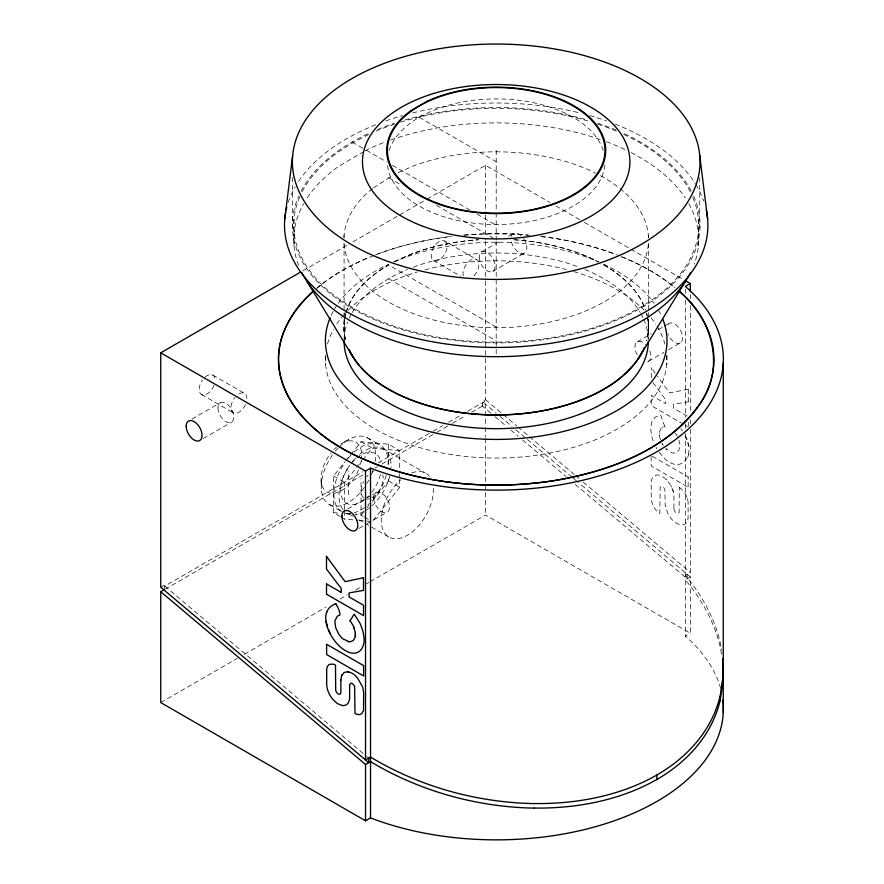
<?xml version="1.0" encoding="UTF-8"?>
<svg xmlns="http://www.w3.org/2000/svg" width="884" height="884" viewBox="0 0 884 884"><rect width="100%" height="100%" fill="white"/><g stroke="black" fill="none" stroke-linecap="round" stroke-linejoin="round"><path stroke-width="0.66" stroke-dasharray="4.42 3.31" d="M348.418 494.642L348.418 471.161M651.176 456.487L651.165 465.934L688.15 487.283M651.298 377.777L651.309 367.733M679.299 487.449L680.967 488.686A8.508 4.917 60 0 1 681.652 489.272L685.321 493.725A23.293 13.448 60 0 1 685.818 494.587L688.117 501.736L688.095 517.273A12.044 6.95 60 0 1 688.039 518.112L687.929 518.93A10.763 6.221 60 0 1 687.774 519.693L687.553 520.422A11.116 6.42 60 0 1 687.299 521.107L686.99 521.737A11.039 6.376 60 0 1 686.636 522.311L685.487 523.582A11.16 6.442 60 0 1 684.989 523.958A37.57 21.691 60 0 1 684.448 524.267A11.205 6.464 60 0 1 683.873 524.51L683.465 524.643A11.205 6.475 60 0 1 682.846 524.787L682.183 524.864A11.116 6.42 60 0 1 681.509 524.875L677.851 523.969A12.089 6.984 60 0 1 677.089 523.604L672.393 520.013A10.332 5.967 60 0 1 671.553 519.107L668.79 515.306A30.465 17.592 60 0 1 668.138 514.179L665.376 506.366A12.243 7.072 60 0 1 665.177 504.863L664.856 489.592A2.453 1.414 60 0 0 664.658 489.128L664.249 488.388A2.641 1.525 60 0 0 663.961 487.968L663.762 487.714A2.553 1.47 60 0 0 663.431 487.349L662.735 486.752A3.658 2.111 60 0 0 662.271 486.487L660.757 486.388A12.73 7.348 60 0 0 660.514 486.531L660.359 486.653A2.464 1.425 60 0 0 660.16 486.896L659.829 513.449L658.867 512.731A9.149 5.282 60 0 1 657.95 512.024L656.613 510.775A22.354 12.906 60 0 1 655.972 510.079L654.768 508.565A7.801 4.497 60 0 1 654.215 507.748L653.552 506.62A8.63 4.984 60 0 1 653.088 505.747L651.409 500.963A8.553 4.939 60 0 1 651.254 500.09L651.154 482.465L651.895 478.785A10.464 6.044 60 0 1 652.248 478.023L654.337 475.769L657.497 474.885A10.177 5.879 60 0 1 658.326 474.94L664.525 477.791L670.293 484.465A30.166 17.415 60 0 1 670.945 485.592L673.299 491.449M673.906 508.046L673.928 495.261L673.111 490.852M688.15 486.841L688.172 476.841M688.271 426.563L688.282 422.099M659.166 452.177L660.447 453.835A50.045 28.896 60 0 0 661.807 455.404C680.26 477.482 697.2 454.928 684.835 435.061M660.459 439.713L659.807 437.469A28.189 16.277 60 0 1 659.608 436.453L659.431 432.939A27.349 15.79 60 0 1 659.53 432.066L661.055 428.32A9.381 5.415 60 0 1 661.519 427.834L663.641 426.685A10.509 6.066 60 0 1 664.315 426.552L664.812 426.641M688.271 401.723L688.293 389.093M652.922 382.661L665.707 399.645L665.696 403.701L651.265 395.369L651.254 405.634L681.553 423.127M688.525 454.31L688.26 455.658M163.927 589.904L164.778 586.103L362.772 471.791M490.819 413.171L482.377 406.043L483.228 402.253L496.112 413.115M687.874 456.951L688.139 456.144M340.185 516.532L333.511 512.676L333.511 475.979L344.694 462.067M345.556 461.006L349.854 455.647M350.716 454.586L361.037 441.746L388.562 444.199L399.69 450.619L399.69 472.365M344.638 509.582L344.638 482.399L355.821 468.498M356.683 467.426L361.843 461.006M362.694 459.934L372.164 448.166L399.69 450.619M363.622 511.924L361.037 515.14L355.799 514.665M367.059 507.648L368.783 505.504M372.219 501.228L388.562 480.896L388.562 476.819M399.69 479.161L399.69 487.316L372.164 521.56L366.915 521.096M662.315 427.281L663.155 426.861M372.54 188.623L368.44 191.883A152.335 87.947 0 0 0 343.898 237.807M373.556 187.806L392.198 175.772M316.66 288.504C333.566 274.173 353.346 263.609 373.91 255.542M496.2 327.058L388.617 264.946L377.656 271.83L368.44 279.156A152.335 87.947 0 0 0 346.108 312.008M302.847 270.791L348.23 244.592M353.003 241.829L398.386 215.63M399.579 214.945L425.845 199.773M427.038 199.088L485.548 165.308L549.848 202.425M192.027 419.038L220.282 402.728M481.526 251.907L500.355 241.034M508.598 236.271L513.306 233.553M203.265 438.508L231.52 422.198M492.764 271.366L524.543 253.023M160.744 587.219L163.927 585.385L163.927 587.639M485.548 358.329L485.548 399.69L482.377 401.524L482.377 406.043M378.275 462.84L431.944 431.856M433.138 431.171L442.685 425.657M448.641 422.221L461.768 414.64M467.724 411.204L486.41 400.408M165.12 589.208L363.103 474.907M375.037 468.023L377.413 466.642M382.186 463.89L435.856 432.895M437.05 432.21L451.37 423.944M452.553 423.259L465.68 415.69M471.636 412.242L485.548 404.209L485.548 426.099M347.755 508.952L365.412 498.764M366.595 498.079L371.302 495.36M372.473 494.686L376.009 492.642M637.254 341.81L651.375 333.655M658.436 329.577L663.155 326.859M664.326 326.185L669.033 323.467M358.992 528.411L366.053 524.334M367.236 523.659L387.247 512.101M648.491 361.28L663.796 352.44M668.503 349.721L680.271 342.926A11.238 6.486 60 0 0 678.625 327.544A11.238 6.486 60 0 0 666.978 326.395M160.744 702.57L237.288 658.37M244.47 654.226L325.798 607.275M340.152 598.987L347.324 594.844M355.699 590.015L361.678 586.556M366.462 583.794L368.86 582.412M370.053 581.727L485.548 515.041L690.338 633.264L690.338 576.943L578.445 482.565M690.338 429.348L690.338 572.423L685.343 575.307A236.205 163.518 12.7 0 1 719.908 641.11L721.587 649.862M690.338 576.943L685.343 579.827A236.205 163.518 12.7 0 1 719.908 645.629L721.587 654.381M720.615 688.437A227.055 131.086 0 0 0 685.343 636.149L690.338 633.264M372.164 497.515L373.545 496.72A15.625 9.017 -60 0 0 382.661 474.852M348.418 439.779L341.412 443.624A28.763 16.608 -60 0 1 361.711 456.862M368.772 134.379L353.18 142.655L338.837 151.65A202.48 116.898 0 0 0 301.753 192.613M363.976 151.484L338.837 166.214A202.48 116.898 0 0 0 307.168 197.883M365.18 150.844L368.772 148.932A202.48 116.898 0 0 1 385.921 141.738M398.154 172.612L413.226 166.015A152.335 87.947 0 0 1 595.739 173.198M394.584 261.786L413.226 253.299A152.335 87.947 0 0 1 477.636 239.763M375.136 255.023C399.712 245.653 425.513 239.487 451.647 236.547M687.122 416.066L673.575 408.242L673.575 404.187L688.304 401.855M688.327 389.214L669.652 392.949L657.53 376.374M664.779 426.508L660.646 415.171L655.21 417.16A19.105 11.028 60 0 0 654.293 418.01L651.928 421.779L650.801 426.784A19.128 11.039 60 0 0 650.712 428.475L651.519 435.834L653.873 442.972M463.47 235.177L484.808 233.884L507.593 233.884L530.267 235.255M333.511 512.676L340.064 513.261M345.312 513.737L350.55 514.201M341.301 517.173L344.638 519.096L357.744 520.267M359.059 520.389L365.611 520.974M540.754 236.547C566.036 239.321 590.899 245.387 614.8 253.995M620.944 256.57C640.237 264.261 658.757 274.316 674.713 287.687M419.281 117.307L496.2 161.717M555.793 205.862L579.606 219.608M584.368 222.359L629.618 248.481M630.8 249.166L683.188 279.41M352.075 142.015L365.103 149.529M366.296 150.225L386.551 161.916M392.507 165.363L469.979 210.083M477.128 214.215L496.2 225.221M388.617 177.673L401.767 185.264M436.431 205.276L495.007 239.089M444.774 241.078A11.238 6.486 -60 0 1 441.204 258.482A11.238 6.486 -60 0 1 431.48 252.868A11.238 6.486 -60 0 1 444.774 241.078L476.553 259.432M433.536 260.537L460.608 276.173M685.089 425.171L687.454 426.53M388.617 278.714L496.2 340.826M652.359 456.277L688.172 476.951M367.015 437.547L379.634 444.829M382.882 448.519L425.16 472.929M361.037 441.746L372.164 448.166M212.768 375.026L244.548 393.38M388.562 480.896L399.69 487.316M201.53 394.485L233.31 412.839M333.511 475.979L344.638 482.399M363.258 516.422L361.037 515.14L361.037 478.443M364.374 517.063L368.827 519.637M353.081 516.378L347.202 512.996A36.852 21.282 -60 0 0 349.733 513.947M358.948 519.77L363.644 522.488M364.816 523.162L389.479 537.395M329.82 504.764L342.439 512.057A38.432 22.188 -60 0 1 333.92 496.068L333.92 492.123A38.432 22.188 -60 0 1 345.058 462.277M678.89 439.934L679.818 443.823A9.426 5.437 60 0 1 679.906 444.939L679.067 449.967L676.138 452.741A10.431 6.022 60 0 1 675.398 452.951L674.625 453.072A9.459 5.459 60 0 1 673.807 453.072L672.658 452.906A9.956 5.746 60 0 1 671.774 452.663L665.685 448.519M673.906 508.499L673.906 508.609A2.984 1.724 60 0 0 673.928 508.93L674.37 510.521A2.608 1.503 60 0 0 674.591 510.974L675.067 511.726A10.199 5.89 60 0 0 675.365 512.112L676.404 513.029A4.619 2.674 60 0 0 676.79 513.25L677.873 513.527A2.486 1.437 60 0 0 678.205 513.46L678.293 513.427A12.232 7.061 60 0 0 678.581 513.261L678.989 512.808A2.519 1.459 60 0 0 679.1 512.554L679.299 487.559M666.812 449.613L666.193 449.017M485.548 399.69L502.178 413.712M503.228 414.596L516.897 426.121M517.947 427.016L528.455 435.878M529.505 436.762L574.711 474.885M575.76 475.78L578.909 478.432M583.12 481.979L690.338 572.423M500.046 416.43L511.947 426.464M515.814 429.734L526.334 438.597M527.383 439.492L572.578 477.614M573.163 478.111L577.838 482.045M495.04 416.729L506.654 426.519M510.875 430.088L518.267 436.32M522.488 439.878L565.771 476.388M575.263 484.399L687.155 578.777L687.155 574.257M164.778 586.103L365.556 755.455M366.606 756.339L368.705 758.107M666.127 479.194L666.801 479.89M675.31 433.138L675.575 433.48A10.575 6.111 60 0 1 676.304 434.541L676.967 435.657A30.012 17.326 60 0 1 677.376 436.42M685.586 436.818L685.84 437.392M655.232 373.225L651.309 367.843M680.989 428.574L682.437 430.729M661.818 442.994L663.276 445.459M662.834 444.785L662.359 444M687.398 498.333L687.641 499.095M656.779 448.663L656.072 447.414M671.144 485.968L671.608 486.918M686.072 437.967L686.293 438.541M686.503 439.127L686.713 439.702M687.608 442.586L687.763 443.16M672.691 489.482L672.967 490.277M687.907 443.735L688.028 444.298M688.371 445.967L688.139 444.862M659.431 433.679L659.431 432.939M659.453 435.127L659.519 435.779M321.113 480.31L321.301 488.786M699.752 177.54L699.752 231.387M698.404 219.11L698.404 245.896M690.338 294.538L690.338 298.67M690.338 305.544L690.338 412.839M690.338 419.723L690.338 423.845M685.343 289.167L685.343 293.3M685.343 300.173L685.343 417.104M685.343 423.977L685.343 428.11M685.343 433.613L685.343 636.149M666.757 355.291L666.757 364.595M648.326 235.177L648.326 237.907M648.326 243.365L648.326 311.544M648.326 312.571L648.326 318.03M648.326 319.389L648.326 331.666M648.138 322.461L648.138 339.92M496.2 150.368L496.2 211.42M496.2 212.801L496.2 239.785M496.2 241.144L496.2 356.771M485.548 165.308L485.548 213.563M485.548 214.934L485.548 239.752M485.548 241.133L485.548 279.742M485.548 281.123L485.548 356.948M485.548 427.469L485.548 437.05M485.548 438.42L485.548 515.041M399.69 473.725L399.69 477.802M388.562 444.199L388.562 465.945M344.638 510.941L344.638 519.096M344.263 322.461L344.263 339.92M344.075 235.177L344.075 237.907M344.075 243.365L344.075 311.544M344.075 312.571L344.075 318.03M344.075 319.389L344.075 331.666M325.643 355.291L325.643 364.595M293.996 219.11L293.996 245.896M292.648 177.54L292.648 231.387M238.923 393.933A11.238 6.486 -60 0 1 246.879 398.518M245.443 404.607A11.238 6.486 -60 0 1 233.067 412.684A11.238 6.486 -60 0 1 234.956 397.457M680.271 342.926A11.238 6.486 60 0 1 667.774 333.809M637.254 354.793A11.238 6.486 60 0 1 636.568 342.318A11.238 6.486 60 0 1 646.845 345.898M649.751 350.926A11.238 6.486 60 0 1 646.845 361.788M523.483 238.404A11.238 6.486 60 0 1 522.599 253.542A11.238 6.486 60 0 1 510.974 238.702M511.25 236.481A11.238 6.486 60 0 1 520.985 235.608M316.947 288.04A217.762 125.727 0 0 1 370.053 256.957M377.601 253.995A217.762 125.727 0 0 1 450.928 236.459M464.387 235.056A217.762 125.727 0 0 1 528.013 235.056M541.472 236.459A217.762 125.727 0 0 1 618.601 255.454M622.347 256.957A217.762 125.727 0 0 1 675.453 288.04M205.088 377.081A11.238 6.486 -60 0 1 215.088 380.175M214.027 385.369A11.238 6.486 -60 0 1 201.773 394.618A11.238 6.486 -60 0 1 202.591 379.866M463.26 275.963A11.238 6.486 -60 0 1 468.874 261.487A11.238 6.486 -60 0 1 478.609 262.349A11.238 6.486 -60 0 1 472.995 276.836M411.657 472.984A36.852 21.282 -60 0 1 429.326 476.332M433.326 488.255A36.852 21.282 -60 0 1 410.585 533.129A36.852 21.282 -60 0 1 381.722 525.582A36.852 21.282 -60 0 1 400.839 479.758M688.769 203.663A202.48 116.898 0 0 1 694.26 264.084M298.593 265.288A202.48 116.898 0 0 1 303.632 203.663M390.706 140.004A202.48 116.898 0 0 1 601.695 140.004M606.479 141.738A202.48 116.898 0 0 1 626.137 150.125M631.077 152.589A202.48 116.898 0 0 1 685.233 197.883M647.585 317.212A152.335 87.947 0 0 1 646.668 340.815M345.401 339.522A152.335 87.947 0 0 1 344.373 319.831M344.583 318.527A152.335 87.947 0 0 1 345.732 313.301M514.764 239.763A152.335 87.947 0 0 1 598.136 261.697M603.916 264.868A152.335 87.947 0 0 1 645.442 309.422M646.668 313.301A152.335 87.947 0 0 1 647.309 315.908M648.326 244.382A152.335 87.947 0 0 1 496.2 327.732A152.335 87.947 0 0 1 344.075 244.382M600.49 175.673A152.335 87.947 0 0 1 618.922 187.673M619.96 188.502A152.335 87.947 0 0 1 648.502 237.807M604.833 165.01A108.787 62.808 0 0 1 496.2 224.525A108.787 62.808 0 0 1 387.568 165.01M389.137 150.6A108.787 62.808 0 0 1 496.2 98.909A108.787 62.808 0 0 1 603.264 150.6M666.867 355.567A170.8 98.61 0 0 1 496.2 458.045A170.8 98.61 0 0 1 325.533 355.567M327.511 344.009A170.8 98.61 0 0 1 333.456 329.511M336.749 324.096A170.8 98.61 0 0 1 343.136 315.687M344.02 314.671A170.8 98.61 0 0 1 347.401 311.024M348.285 310.129A170.8 98.61 0 0 1 417.336 271.974M424.85 269.841A170.8 98.61 0 0 1 566.301 269.51M573.738 271.576A170.8 98.61 0 0 1 644.116 310.129M650.989 317.765A170.8 98.61 0 0 1 655.652 324.096M657.033 326.251A170.8 98.61 0 0 1 664.89 344.009M331.224 315.301A170.8 98.61 0 0 1 334.075 309.809M334.716 308.715A170.8 98.61 0 0 1 336.749 305.488M338.218 303.356A170.8 98.61 0 0 1 388.717 264.194M393.413 262.073A170.8 98.61 0 0 1 598.987 262.073M603.684 264.194A170.8 98.61 0 0 1 654.182 303.356M658.326 309.809A170.8 98.61 0 0 1 661.177 315.301M288.25 202.325A211.696 122.224 0 0 1 295.179 186.9M298.571 181.419A211.696 122.224 0 0 1 377.214 124.136M385.899 120.898A211.696 122.224 0 0 1 402.563 115.605M412.64 112.931A211.696 122.224 0 0 1 579.76 112.931M589.838 115.605A211.696 122.224 0 0 1 606.501 120.898M615.187 124.136A211.696 122.224 0 0 1 695.244 183.607M695.918 184.701A211.696 122.224 0 0 1 703.719 201.066M693.631 195.961A203.828 117.683 0 0 1 496.2 342.904A203.828 117.683 0 0 1 298.77 195.961M301.068 191.209A203.828 117.683 0 0 1 367.921 133.771M377.634 129.506A203.828 117.683 0 0 1 394.905 123.108M404.927 120.003A203.828 117.683 0 0 1 587.473 120.003M597.496 123.108A203.828 117.683 0 0 1 616.004 130.014M624.48 133.771A203.828 117.683 0 0 1 691.332 191.209M692.835 197.342A202.48 116.898 0 0 1 494.079 342.119A202.48 116.898 0 0 1 300.615 194.966M375.965 131.163A202.48 116.898 0 0 1 394.352 124.191M400.518 122.202A202.48 116.898 0 0 1 590.634 121.815M598.048 124.191A202.48 116.898 0 0 1 616.435 131.163M623.629 134.379A202.48 116.898 0 0 1 690.647 192.613M647.386 317.223A152.147 87.836 0 0 1 646.469 340.804M345.589 339.5A152.147 87.836 0 0 1 344.572 319.842M344.782 318.538A152.147 87.836 0 0 1 345.931 313.323M346.307 312.03A152.147 87.836 0 0 1 388.617 264.946M394.397 261.786A152.147 87.836 0 0 1 478.973 239.785M513.427 239.785A152.147 87.836 0 0 1 598.004 261.786M603.783 264.946A152.147 87.836 0 0 1 645.254 309.444M646.469 313.323A152.147 87.836 0 0 1 647.11 315.919M344.097 338.848A152.147 87.836 0 0 1 347.622 321.92M349.246 318.085A152.147 87.836 0 0 1 351.501 313.676M352.13 312.582A152.147 87.836 0 0 1 407.358 269.51M413.336 267.156A152.147 87.836 0 0 1 579.064 267.156M585.042 269.51A152.147 87.836 0 0 1 640.27 312.582M640.9 313.676A152.147 87.836 0 0 1 643.154 318.085M643.729 319.356A152.147 87.836 0 0 1 648.303 338.848M369.413 498.808A15.625 9.017 -60 0 1 366.838 499.117M363.644 497.913A15.625 9.017 -60 0 1 363.644 481.647M366.838 476.752A15.625 9.017 -60 0 1 368.087 475.349M372.153 472.111A15.625 9.017 -60 0 1 373.545 471.404M361.39 459.978A28.763 16.608 -60 0 1 360.164 465.382M358.584 469.78A28.763 16.608 -60 0 1 326.881 491.935A28.763 16.608 -60 0 1 330.87 453.105M333.92 449.591A28.763 16.608 -60 0 1 336.351 447.282M359.633 454.453A36.852 21.282 -60 0 1 391.059 467.625M389.833 475.747A36.852 21.282 -60 0 1 365.048 510.853M363.954 511.449A36.852 21.282 -60 0 1 355.456 514.278M343.047 509.582A36.852 21.282 -60 0 1 349.733 465.26M352.495 461.636A36.852 21.282 -60 0 1 357.777 456.056M354.274 451.945A38.432 22.188 -60 0 1 387.722 468.907M386.297 475.404A38.432 22.188 -60 0 1 371.037 501.836M369.435 503.438A38.432 22.188 -60 0 1 367.788 504.93M364.44 507.604A38.432 22.188 -60 0 1 354.274 512.731M351.036 513.394A38.432 22.188 -60 0 1 345.058 513.052M347.942 458.498A38.432 22.188 -60 0 1 351.036 455.039M339.213 446.95A38.432 22.188 -60 0 1 366.064 437.105A38.432 22.188 -60 0 1 375.114 461.625M373.004 470.321A38.432 22.188 -60 0 1 371.357 474.719M368.805 480.134A38.432 22.188 -60 0 1 367.015 483.294M364.385 487.316A38.432 22.188 -60 0 1 326.439 502.289A38.432 22.188 -60 0 1 332.45 454.995M335.323 451.216A38.432 22.188 -60 0 1 338.417 447.757M351.235 463.514A28.763 16.608 -60 0 1 381.015 462.509M380.385 474.531A28.763 16.608 -60 0 1 370.838 493.36M368.529 495.957A28.763 16.608 -60 0 1 366.915 497.526M363.589 500.267A28.763 16.608 -60 0 1 340.738 491.637L340.738 488.686A28.763 16.608 -60 0 1 350.495 464.432M217.95 407.878A11.238 6.486 60 0 0 229.873 422.707A11.238 6.486 60 0 0 229.873 406.817A11.238 6.486 60 0 0 217.95 407.878M373.678 497.791A11.238 6.486 60 0 0 385.601 512.609A11.238 6.486 60 0 0 385.601 496.72A11.238 6.486 60 0 0 373.678 497.791M479.194 257.045A11.238 6.486 60 0 0 491.117 271.874A11.238 6.486 60 0 0 491.117 255.984A11.238 6.486 60 0 0 479.194 257.045"/><path stroke-width="1.33" d="M326.527 594.324L326.539 583.838M341.224 592.534L341.213 588.479L326.483 569.02L326.494 556.268M340.837 680.183L341.6 675.674L343.854 672.812A30.166 17.415 60 0 1 344.495 672.437C348.849 670.536 353.489 673.674 356.462 676.724A10.177 5.879 60 0 1 357.302 677.63L362.539 686.824A10.464 6.044 60 0 1 362.893 687.995L363.644 692.537L363.534 710.04A8.553 4.939 60 0 1 363.379 710.736L361.7 713.576A8.63 4.984 60 0 1 361.247 713.918L360.573 714.283A7.801 4.497 60 0 1 360.02 714.46L358.816 714.581A22.354 12.906 60 0 1 358.175 714.548L356.849 714.25A9.149 5.282 60 0 1 355.921 713.896L354.992 713.41L354.628 686.559A2.464 1.425 60 0 0 354.44 686.106L354.285 685.807A12.73 7.348 60 0 0 354.031 685.365L352.528 683.73A3.658 2.111 60 0 0 352.064 683.465L351.357 683.244A2.553 1.47 60 0 0 351.036 683.221L349.71 684.492A2.774 1.602 60 0 0 349.655 684.879L349.611 698.736A11.945 6.895 60 0 1 349.489 699.708L348.395 702.747L346.65 704.636A30.465 17.592 60 0 1 346.009 705.012L343.246 705.62A10.332 5.967 60 0 1 342.406 705.554L337.699 703.719A12.089 6.984 60 0 1 336.937 703.211L333.279 699.896A11.116 6.42 60 0 1 332.605 699.1L331.953 698.272A11.205 6.475 60 0 1 331.323 697.399L330.925 696.813A11.205 6.464 60 0 1 330.351 695.896A37.57 21.691 60 0 1 329.809 694.957A11.16 6.442 60 0 1 329.301 694.006L328.152 691.41A11.039 6.376 60 0 1 327.798 690.415L327.489 689.432A11.116 6.42 60 0 1 327.235 688.459L327.025 687.487A10.763 6.221 60 0 1 326.859 686.536L326.748 685.597A12.044 6.95 60 0 1 326.693 684.68L326.682 669.133L327.4 666.414L328.981 664.635A23.293 13.448 60 0 1 329.478 664.348L333.146 664.127A8.508 4.917 60 0 1 333.832 664.337L335.5 665.133L335.688 690.349A2.519 1.459 60 0 0 335.809 690.747L336.207 691.664A12.232 7.061 60 0 0 336.506 692.161L336.583 692.283A2.486 1.437 60 0 0 336.926 692.747L338.008 693.719A4.619 2.674 60 0 0 338.395 693.951L339.423 694.227A10.199 5.89 60 0 0 339.732 694.183L340.207 693.984A2.608 1.503 60 0 0 340.428 693.785L340.87 692.702A2.984 1.724 60 0 0 340.892 692.404L340.87 679.984M349.987 620.944L354.152 614.17L359.578 622.546A19.105 11.028 60 0 1 360.506 624.458L362.86 630.955L363.998 637.265A19.128 11.039 60 0 1 364.075 639.055C364.551 645.132 361.313 652.933 354.34 653.166A50.045 28.896 60 0 1 352.992 653.177C334.66 651.906 312.273 611.275 336.075 603.739M326.527 594.214L363.545 615.584L363.523 605.197L349.092 596.976L349.092 592.91L363.501 590.39L363.49 577.628M363.611 665.63L326.627 644.281L326.638 654.525L363.633 675.984L363.611 665.519M335.301 603.916C336.815 603.794 341.975 616.015 339.224 615.352A10.575 6.111 60 0 0 338.495 615.573L337.832 615.927A30.012 17.326 60 0 0 337.213 616.358L334.981 620.8A9.426 5.437 60 0 0 334.881 621.806L335.732 627.806L338.66 633.961A10.431 6.022 60 0 0 339.39 635.021L340.163 636.038A9.459 5.459 60 0 0 340.981 636.988L342.13 638.149A9.956 5.746 60 0 0 343.025 638.922L349.357 641.828A9.393 5.426 60 0 0 350.075 641.828L353.147 640.602L354.992 637.541A28.189 16.277 60 0 0 355.18 636.756L355.357 633.452A27.349 15.79 60 0 0 355.269 632.469L353.744 626.966A9.381 5.415 60 0 0 353.28 625.938L351.158 622.336A10.509 6.066 60 0 0 350.484 621.43L350.009 620.844M355.28 636.193L355.346 635.618M722.692 658.58L723.256 679.144L720.173 700.747M284.792 218.823L292.648 155.562M341.81 675.277L342.108 674.691M720.173 696.227L723.256 674.625L723.256 363.037M326.649 612.225L326.417 613.054M355.357 634.193L355.357 633.452M638.425 358.584L685.233 281.676M368.705 758.107L368.705 762.627L160.744 587.219L160.744 352.827L300.461 272.161M160.744 352.827L365.523 471.062L370.518 468.177A227.055 131.086 0 0 0 656.856 451.735A227.055 131.086 0 0 0 685.343 286.416L690.338 283.532L690.338 291.786M722.847 699.929A227.055 131.086 0 0 1 610.225 822.164A227.055 131.086 0 0 1 370.518 817.91L365.523 820.794L160.744 702.57L160.744 591.739L163.927 589.904M365.523 820.794L365.523 764.461L370.518 761.577A236.205 163.518 12.7 0 0 456.685 797.6C482.023 804.031 508.068 807.689 534.212 808.109M363.49 577.738L345.136 581.65L326.472 556.367M347.987 671.895L348.672 671.984M534.212 803.589C508.068 803.158 482.023 799.534 456.685 793.058A236.205 163.518 12.7 0 1 370.54 757.047L365.523 759.942L365.523 471.062M348.594 641.718L347.976 641.596M685.575 280.78L690.338 283.532M326.505 583.937L341.224 592.424M160.744 591.739L365.523 764.461M330.03 633.242L329.5 632.093M307.168 281.676L353.976 358.584M329.246 631.53L328.992 630.955M328.76 630.38L328.539 629.795M327.544 626.911L327.378 626.336M354.141 628.005L354.407 628.844M327.213 625.761L327.058 625.187M326.914 624.612L326.649 623.507M326.527 622.866L326.262 621.231M699.752 155.562L707.609 218.823M722.692 663.099L723.2 668.072M723.256 679.144L723.256 712.769M656.856 774.925L656.856 779.445A223.254 154.545 12.7 0 1 534.212 808.053M370.518 468.177L370.518 817.91M534.212 803.534A223.254 154.545 12.7 0 0 656.923 774.981A223.254 154.545 12.7 0 0 720.095 696.216M720.095 700.736A223.254 154.545 12.7 0 1 656.923 779.5M662.779 319.058A170.8 98.61 0 0 1 495.084 439.425A170.8 98.61 0 0 1 330.13 317.798M706.228 209.906A211.696 122.224 0 0 1 498.421 347.434A211.696 122.224 0 0 1 285.665 212.447M286.173 209.906A211.696 122.224 0 0 1 286.781 207.364M690.647 272.394A202.48 116.898 0 0 1 496.2 356.683A202.48 116.898 0 0 1 301.753 272.394M642.635 350.904A152.147 87.836 0 0 1 511.118 414.474A152.147 87.836 0 0 1 360.639 366.937M358.882 364.882A152.147 87.836 0 0 1 349.246 349.799M644.458 347.279A152.335 87.947 0 0 1 643.353 349.821M642.823 350.937A152.335 87.947 0 0 1 495.206 415.016A152.335 87.947 0 0 1 349.047 349.821M648.337 341.478A152.147 87.836 0 0 1 495.062 428.663A152.147 87.836 0 0 1 344.064 340.163M281.123 339.765C266.924 393.126 314.56 437.713 359.158 457.138C419.336 484.322 487.637 490.322 552.566 480.874C607.319 471.636 665.862 451.415 699.498 404.485C726.184 368.506 712.36 317.345 678.835 290.958A217.762 125.727 0 0 1 639.066 454.321A217.762 125.727 0 0 1 353.335 454.321A217.762 125.727 0 0 1 313.566 290.958C298.936 304.218 286.67 320.605 281.123 339.765M427.281 101.24L411.104 110.577A109.505 63.217 0 0 0 471.57 211.972A109.505 63.217 0 0 0 602.899 136.147A109.505 63.217 0 0 0 427.281 101.24M186.17 426.221A11.238 6.486 60 0 0 198.093 441.05A11.238 6.486 60 0 0 198.093 425.16A11.238 6.486 60 0 0 186.17 426.221M341.898 516.134A11.238 6.486 60 0 0 353.821 530.964A11.238 6.486 60 0 0 353.821 515.074A11.238 6.486 60 0 0 341.898 516.134M436.95 203.044A108.787 62.808 0 0 0 604.833 153.65A108.787 62.808 0 0 0 446.818 94.411A108.787 62.808 0 0 0 436.95 203.044M423.37 226.459A133.716 77.195 0 0 0 629.728 165.761A133.716 77.195 0 0 0 435.492 92.93A133.716 77.195 0 0 0 423.37 226.459M385.192 260.415A203.828 117.683 0 0 0 699.752 167.883A203.828 117.683 0 0 0 403.668 56.863A203.828 117.683 0 0 0 385.192 260.415"/></g></svg>
